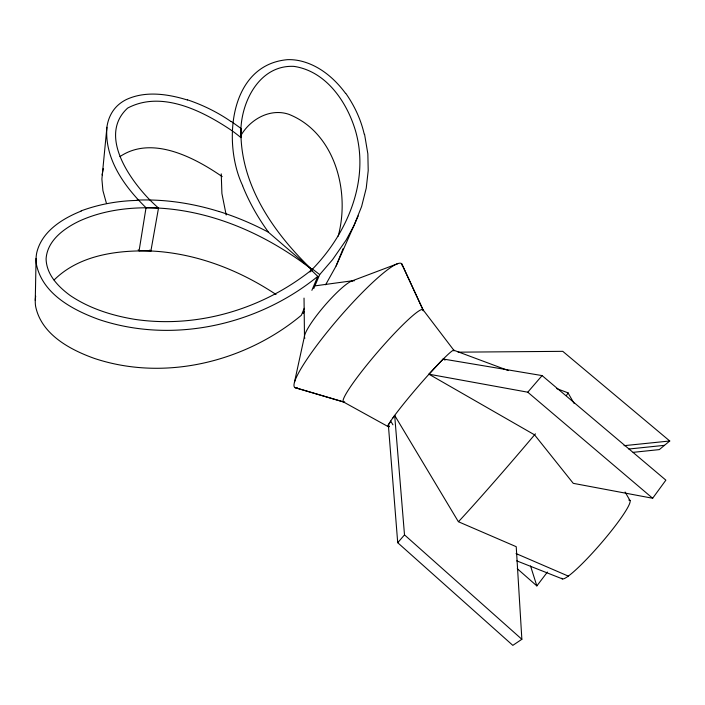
<?xml version="1.0" encoding="UTF-8"?>
<svg xmlns="http://www.w3.org/2000/svg" width="705" height="705" viewBox="0 0 705 705"><rect width="100%" height="100%" fill="white"/><g stroke="black" fill="none" stroke-linecap="round" stroke-linejoin="round"><path stroke-width="1.06" d="M35.268 300.445L36.078 258.418M221.238 173.871L221.908 193.505L226.182 214.981M187.398 99.995C167.808 93.985 145.424 90.584 126.195 99.617A43.49 34.334 12.4 0 0 117.1 106.032C111.328 111.646 107.909 119.374 106.904 127.305L101.89 179.07L102.93 190.667L106.34 203.022M102.119 174.963L103.3 168.442M106.904 127.305C104.358 158.845 124.432 186.658 146.032 207.737C206.142 207.623 264.199 232.641 311.213 269.01L309.98 272.033M276.034 294.505C235.743 267.644 187.9 250.196 139.088 250.786L146.032 207.737M54.109 279.982C79.11 255.087 117.127 250.037 150.888 250.989L158.51 208.063C155.558 205.463 152.685 202.767 149.901 199.982C128.874 178.471 98.374 134.805 127.675 108.068C162.044 89.879 203.393 111.381 232.324 130.936C235.294 133.104 238.193 135.351 241.031 137.686C243.251 189.337 275.285 234.245 311.213 269.01L268.358 232.183A273.954 250.989 5.8 0 0 219.281 211.544M338.171 236.193C350.323 191.61 334.954 132.734 288.9 114.333C270.429 108.015 250.724 118.995 241.26 134.911M294.417 382.462L304.498 336.179M343.159 248.539L336.109 265.979L325.604 284.785M313.76 288.583L319.7 274.598L332.54 259.678L346.181 240L354.025 225.477L361.612 206.53L366.23 188.2L368.213 170.592L367.851 153.849L364.564 134.285M311.68 271.081L312.509 269.063C347.257 233.337 369.817 180.753 355.558 130.98C346.948 101.864 326.054 71.09 293.906 66.376C257.554 64.604 238.643 106.323 241.031 137.686L241.163 128.548L231.214 121.427M304.287 308.296L301.335 315.285C245.111 362.079 164.644 381.81 94.391 358.422C69.68 349.592 41.172 334.196 35.585 306.164A44.45 38.035 4.9 0 1 35.682 296.179M311.883 290.337L317.788 276.369L311.319 270.156C262.119 309.389 196.986 328.671 134.47 319.303C111.769 315.505 89.297 308.438 70.112 295.439C58.171 286.679 46.433 274.545 46.089 258.823C47.306 240.484 64.058 228.402 79.268 221.106C103.952 209.826 131.624 206.75 158.51 208.063M303.159 313.566L304.005 311.566M336.109 265.979L358.211 215.933M392.949 417.986L394.668 415.395L458.4 521.735L516.227 546.692L521.859 639.285L512.826 645.366L397.717 542.709L388.358 424.877L390.076 422.295M652.654 498.259L665.873 480.149L542.092 375.589L443.163 359.012L428.931 374.196L534.557 434.844L573.262 483.339L652.654 498.259L527.772 392.2L428.931 374.196M517.25 568.688L536.849 585.908L547.397 572.046M527.772 392.2L542.092 375.589M397.717 542.709L404.503 534.884L394.668 415.395M119.956 156.607C151.91 134.955 194.527 157.532 222.19 176.62M458.135 352.165L562.766 351.337L669.75 440.995L659.316 449.605L633.187 452.337M317.788 276.369C257.907 325.181 172.848 344.331 98.938 319.515C72.853 310.05 42.538 294.011 36.413 264.393A47.2 39.63 6.3 0 1 36.792 252.522C41.921 231.363 62.296 218.62 81.251 211.068M351.874 280.969L397.973 263.582M315.54 285.798L353.126 280.669M628.825 449.023L664.489 445.331M624.048 445.675L669.75 440.995M136.858 200.123C164.732 199.013 192.676 203.296 219.264 211.597M295.104 387.697L343.335 401.885L388.147 426.622M296.197 387.935L343.987 402.088M453.817 350.235L508.331 370.566M556.668 388.596L567.983 392.817L574.02 403.304M516.739 560.863L562.449 578.92M516.051 553.566L568.292 576.1M443.163 359.012L445.075 360.088M312.509 269.063L319.7 274.598M404.503 534.884L521.859 639.285M150.888 250.989L149.821 250.028M139.088 250.786L138.154 249.878M422.974 309.689L453.958 350.411M345.609 93.448C334.258 77.955 318.316 64.666 299.149 60.648A40.731 31.267 19.5 0 0 287.543 59.661C228.799 64.807 222.577 143.767 242.67 185.679M390.676 421.044L392.932 424.815M388.358 424.877L389.486 426.763M625.097 492.011L630.032 500.594M401.7 263.811L423.247 310.323L402.202 264.736M530.53 565.956L536.849 585.908M304.489 337.334L304.031 298.092M187.459 99.828A150.852 124.256 11 0 1 231.064 121.577M81.128 210.865A159.621 139.801 9.7 0 1 136.893 200.431M268.429 232.148A221.299 170.522 27.1 0 1 242.564 185.697M345.802 93.377A142.886 113.144 16.3 0 1 364.247 134.285M388.834 426.437A50.39 3.393 -49.2 0 1 418.065 386.578A50.39 3.393 -49.2 0 1 453.923 350.949M567.454 392.949A92.796 2.459 -49.2 0 1 566.423 395.487M535.403 433.839A92.796 2.459 -49.2 0 1 458.576 521.594M628.807 500.074A51.826 6.363 -49.2 0 1 601.629 542.656A51.826 6.363 -49.2 0 1 561.779 578.215M304.93 338.153A37.77 6.292 -49.2 0 1 324.582 305.714A37.77 6.292 -49.2 0 1 354.201 280.898M297.272 387.829A81.745 11.95 -49.2 0 1 338.585 318.36A81.745 11.95 -49.2 0 1 402.335 265.803M344.71 401.965A60.912 6.601 -49.2 0 1 377.757 351.918A60.912 6.601 -49.2 0 1 423.247 310.799"/></g></svg>
